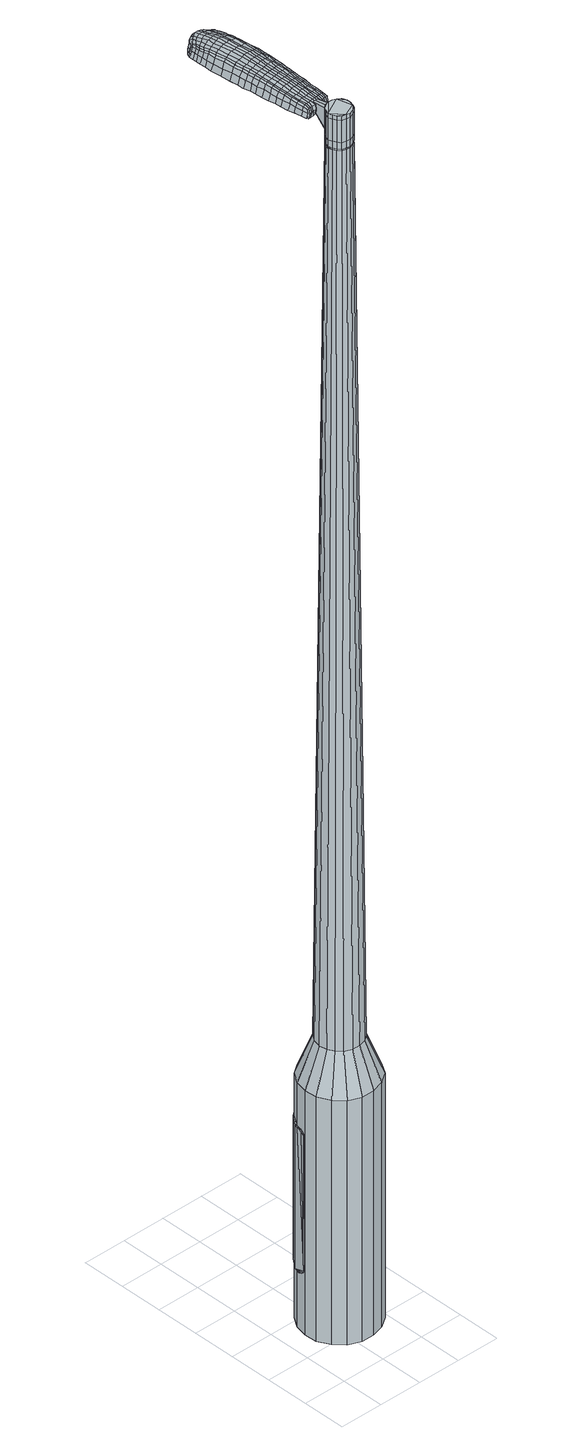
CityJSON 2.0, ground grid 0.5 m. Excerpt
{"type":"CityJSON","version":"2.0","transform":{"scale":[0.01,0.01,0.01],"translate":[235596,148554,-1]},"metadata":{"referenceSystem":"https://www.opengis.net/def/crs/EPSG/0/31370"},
"CityObjects":{
"object1":{"type":"GenericCityObject","attributes":{"cluster":122,"mean_distance_to_centroid":0.137,"new_centroid_x":235596.67,"new_centroid_y":148554.73,"mean_distance_to_camera":6.94,"H1":17.37,"H2":16.68,"Z_final":110.98,"cluster2":-1,"proj_x":235602.26,"proj_y":148554.09,"id_line":62713,"bearing_l":6.51,"distance":5.63,"orientation":"left","G_obj":96.51},"geometry":[{"type":"MultiSurface","lod":"2","boundaries":[[[0,1,2,3]],[[1,4,5,2]],[[4,6,7,5]],[[6,8,9,7]],[[8,10,11,9]],[[10,12,13,11]],[[12,14,15,13]],[[14,16,17,15]],[[16,18,19,17]],[[18,20,21,19]],[[20,22,23,21]],[[22,24,25,23]],[[24,26,27,25]],[[26,28,29,27]],[[28,30,31,29]],[[30,32,33,31]],[[32,34,35,33]],[[34,0,3,35]],[[36,37,38,39]],[[38,40,41,42]],[[41,43,42]],[[42,44,45,46]],[[45,47,46]],[[46,48,49,50]],[[49,51,50]],[[42,46,50,38]],[[50,52,39,38]],[[53,36,39]],[[2,5,7,35]],[[7,9,11,15]],[[11,13,15]],[[15,17,19,23]],[[19,21,23]],[[23,25,27,31]],[[27,29,31]],[[15,23,31,7]],[[31,33,35,7]],[[3,2,35]],[[1,0,54,55]],[[0,34,56,54]],[[34,32,57,56]],[[32,30,58,57]],[[30,28,59,58]],[[28,26,60,59]],[[26,24,61,60]],[[24,22,62,61]],[[22,20,63,62]],[[20,18,64,63]],[[18,16,65,64]],[[16,14,66,65]],[[14,12,67,66]],[[12,10,68,67]],[[10,8,69,68]],[[8,6,70,69]],[[6,4,71,70]],[[4,1,55,71]],[[55,54,72,73]],[[54,56,74,72]],[[56,57,75,74]],[[57,58,76,75]],[[58,59,77,76]],[[59,60,78,77]],[[60,61,79,78]],[[61,62,80,79]],[[62,63,81,80]],[[63,64,82,81]],[[64,65,83,82]],[[65,66,84,83]],[[66,67,85,84]],[[67,68,86,85]],[[68,69,87,86]],[[69,70,88,87]],[[70,71,89,88]],[[71,55,73,89]],[[90,91,92,93]],[[94,95,91,90]],[[96,97,95,94]],[[98,99,97,96]],[[100,101,99,98]],[[78,102,101,100]],[[79,103,102,78]],[[104,105,103,79]],[[81,106,105,104]],[[107,108,106,81]],[[83,109,108,107]],[[110,111,109,83]],[[85,112,111,110]],[[86,113,112,85]],[[114,115,113,86]],[[116,117,115,114]],[[118,119,117,116]],[[93,92,119,118]],[[120,121,122,123]],[[124,120,123,125]],[[126,124,125,127]],[[128,126,127,129]],[[130,128,129,131]],[[132,130,131,133]],[[134,132,133,135]],[[136,134,135,137]],[[138,136,137,139]],[[140,138,139,141]],[[142,140,141,143]],[[144,142,143,145]],[[146,144,145,147]],[[148,146,147,149]],[[150,148,149,151]],[[152,150,151,153]],[[73,72,90,93]],[[72,74,94,90]],[[74,75,96,94]],[[75,76,98,96]],[[76,77,100,98]],[[77,78,100]],[[80,104,79]],[[80,81,104]],[[82,107,81]],[[82,83,107]],[[84,110,83]],[[84,85,110]],[[87,114,86]],[[87,88,116,114]],[[88,89,118,116]],[[89,73,93,118]],[[154,155,92,91]],[[155,156,119,92]],[[156,157,117,119]],[[157,158,115,117]],[[158,113,115]],[[159,111,112]],[[159,109,111]],[[160,108,109]],[[160,106,108]],[[161,105,106]],[[161,103,105]],[[162,101,102]],[[162,163,99,101]],[[163,164,97,99]],[[164,165,95,97]],[[165,154,91,95]],[[39,52,152,166]],[[155,154,167,153]],[[53,39,166,121]],[[154,165,122,167]],[[36,53,121,120]],[[165,164,123,122]],[[37,36,120,124]],[[164,163,125,123]],[[38,37,124,126]],[[163,162,127,125]],[[40,38,126,128]],[[162,102,129,127]],[[41,40,128,130]],[[102,103,131,129]],[[43,41,130,132]],[[103,161,133,131]],[[42,43,132,134]],[[161,106,135,133]],[[44,42,134,136]],[[106,160,137,135]],[[45,44,136,138]],[[160,109,139,137]],[[47,45,138,140]],[[109,159,141,139]],[[46,47,140,142]],[[159,112,143,141]],[[48,46,142,144]],[[112,113,145,143]],[[49,48,144,146]],[[113,158,147,145]],[[51,49,146,148]],[[158,157,149,147]],[[50,51,148,150]],[[157,156,151,149]],[[52,50,150,152]],[[156,155,153,151]],[[152,153,168,169]],[[153,167,170,168]],[[167,122,171,170]],[[122,121,172,171]],[[121,166,173,172]],[[166,152,169,173]],[[174,175,176,177]],[[178,174,177,179]],[[174,178,180,181]],[[175,174,181,182]],[[183,184,185,186]],[[187,183,186,188]],[[183,187,189,190]],[[184,183,190,191]],[[192,193,194,195]],[[196,192,195,197]],[[192,196,198,199]],[[193,192,199,200]],[[201,202,203,204]],[[205,201,204,206]],[[201,205,207,208]],[[202,201,208,209]],[[210,211,212,213]],[[214,210,213,215]],[[210,214,216,217]],[[211,210,217,218]],[[219,220,221,222]],[[223,219,222,224]],[[219,223,225,226]],[[220,219,226,227]],[[228,229,230,231]],[[220,228,231,221]],[[228,220,227,232]],[[229,228,232,233]],[[234,235,236,237]],[[229,234,237,230]],[[234,229,233,238]],[[235,234,238,239]],[[240,178,179,241]],[[235,240,241,236]],[[240,235,239,242]],[[178,240,242,180]],[[243,244,245,246]],[[247,243,246,248]],[[243,247,249,250]],[[244,243,250,251]],[[252,253,254,255]],[[244,252,255,245]],[[252,244,251,256]],[[253,252,256,257]],[[258,259,260,261]],[[253,258,261,254]],[[258,253,257,262]],[[259,258,262,263]],[[264,265,266,267]],[[259,264,267,260]],[[264,259,263,268]],[[265,264,268,269]],[[270,175,182,271]],[[265,270,271,266]],[[270,265,269,272]],[[175,270,272,176]],[[273,274,275,276]],[[277,273,276,278]],[[273,277,279,280]],[[274,273,280,281]],[[282,283,284,285]],[[274,282,285,275]],[[282,274,281,286]],[[283,282,286,287]],[[288,289,290,291]],[[283,288,291,284]],[[288,283,287,292]],[[289,288,292,293]],[[294,187,188,295]],[[289,294,295,290]],[[294,289,293,296]],[[187,294,296,189]],[[297,298,299,300]],[[301,297,300,302]],[[297,301,303,304]],[[298,297,304,305]],[[306,307,308,309]],[[298,306,309,299]],[[306,298,305,310]],[[307,306,310,311]],[[312,313,314,315]],[[307,312,315,308]],[[312,307,311,316]],[[313,312,316,317]],[[318,319,320,321]],[[313,318,321,314]],[[318,313,317,322]],[[319,318,322,323]],[[324,184,191,325]],[[319,324,325,320]],[[324,319,323,326]],[[184,324,326,185]],[[327,213,212,328]],[[329,327,328,330]],[[327,329,331,332]],[[213,327,332,215]],[[333,329,330,334]],[[335,333,334,336]],[[333,335,337,338]],[[329,333,338,331]],[[339,335,336,340]],[[341,339,340,342]],[[339,341,343,344]],[[335,339,344,337]],[[345,341,342,346]],[[347,345,346,348]],[[345,347,349,350]],[[341,345,350,343]],[[351,347,348,352]],[[202,351,352,203]],[[351,202,209,353]],[[347,351,353,349]],[[354,355,200,199]],[[356,354,199,198]],[[354,356,357,358]],[[355,354,358,359]],[[360,361,359,358]],[[362,360,358,357]],[[360,362,363,364]],[[361,360,364,365]],[[366,367,365,364]],[[368,366,364,363]],[[366,368,369,370]],[[367,366,370,371]],[[372,373,371,370]],[[374,372,370,369]],[[372,374,207,205]],[[373,372,205,206]],[[375,376,377,378]],[[277,375,378,279]],[[375,277,278,379]],[[376,375,379,380]],[[381,196,197,382]],[[376,381,382,377]],[[381,376,380,383]],[[196,381,383,198]],[[384,385,386,387]],[[223,384,387,225]],[[384,223,224,388]],[[385,384,388,389]],[[390,391,392,393]],[[385,390,393,386]],[[390,385,389,394]],[[391,390,394,395]],[[396,193,200,397]],[[391,396,397,392]],[[396,391,395,398]],[[193,396,398,194]],[[399,400,401,402]],[[181,399,402,182]],[[399,181,180,403]],[[400,399,403,404]],[[405,406,407,408]],[[400,405,408,401]],[[405,400,404,409]],[[406,405,409,410]],[[411,204,203,412]],[[406,411,412,407]],[[411,406,410,413]],[[204,411,413,206]],[[414,415,416,417]],[[186,414,417,188]],[[414,186,185,418]],[[415,414,418,419]],[[420,208,207,421]],[[415,420,421,416]],[[420,415,419,422]],[[208,420,422,209]],[[423,424,425,426]],[[301,423,426,303]],[[423,301,302,427]],[[424,423,427,428]],[[429,214,215,430]],[[424,429,430,425]],[[429,424,428,431]],[[214,429,431,216]],[[432,433,434,435]],[[247,432,435,249]],[[432,247,248,436]],[[433,432,436,437]],[[438,439,440,441]],[[433,438,441,434]],[[438,433,437,442]],[[439,438,442,443]],[[444,211,218,445]],[[439,444,445,440]],[[444,439,443,446]],[[211,444,446,212]],[[447,448,437,436]],[[246,447,436,248]],[[447,246,245,449]],[[448,447,449,450]],[[451,452,443,442]],[[448,451,442,437]],[[451,448,450,453]],[[452,451,453,454]],[[455,328,212,446]],[[452,455,446,443]],[[455,452,454,456]],[[328,455,456,330]],[[457,458,459,460]],[[304,457,460,305]],[[457,304,303,426]],[[458,457,426,425]],[[461,332,331,462]],[[458,461,462,459]],[[461,458,425,430]],[[332,461,430,215]],[[463,464,450,449]],[[255,463,449,245]],[[463,255,254,465]],[[464,463,465,466]],[[467,468,454,453]],[[464,467,453,450]],[[467,464,466,469]],[[468,467,469,470]],[[471,334,330,456]],[[468,471,456,454]],[[471,468,470,472]],[[334,471,472,336]],[[473,474,475,476]],[[310,473,476,311]],[[473,310,305,460]],[[474,473,460,459]],[[477,338,337,478]],[[474,477,478,475]],[[477,474,459,462]],[[338,477,462,331]],[[479,480,466,465]],[[261,479,465,254]],[[479,261,260,481]],[[480,479,481,482]],[[483,484,470,469]],[[480,483,469,466]],[[483,480,482,485]],[[484,483,485,486]],[[487,340,336,472]],[[484,487,472,470]],[[487,484,486,488]],[[340,487,488,342]],[[489,490,491,492]],[[316,489,492,317]],[[489,316,311,476]],[[490,489,476,475]],[[493,344,343,494]],[[490,493,494,491]],[[493,490,475,478]],[[344,493,478,337]],[[495,496,482,481]],[[267,495,481,260]],[[495,267,266,497]],[[496,495,497,498]],[[499,500,486,485]],[[496,499,485,482]],[[499,496,498,501]],[[500,499,501,502]],[[503,346,342,488]],[[500,503,488,486]],[[503,500,502,504]],[[346,503,504,348]],[[505,506,507,508]],[[322,505,508,323]],[[505,322,317,492]],[[506,505,492,491]],[[509,350,349,510]],[[506,509,510,507]],[[509,506,491,494]],[[350,509,494,343]],[[511,512,498,497]],[[271,511,497,266]],[[511,271,182,402]],[[512,511,402,401]],[[513,514,502,501]],[[512,513,501,498]],[[513,512,401,408]],[[514,513,408,407]],[[515,352,348,504]],[[514,515,504,502]],[[515,514,407,412]],[[352,515,412,203]],[[516,517,419,418]],[[326,516,418,185]],[[516,326,323,508]],[[517,516,508,507]],[[518,353,209,422]],[[517,518,422,419]],[[518,517,507,510]],[[353,518,510,349]],[[519,520,380,379]],[[276,519,379,278]],[[519,276,275,521]],[[520,519,521,522]],[[523,356,198,383]],[[520,523,383,380]],[[523,520,522,524]],[[356,523,524,357]],[[525,526,527,528]],[[226,525,528,227]],[[525,226,225,387]],[[526,525,387,386]],[[529,530,531,532]],[[526,529,532,527]],[[529,526,386,393]],[[530,529,393,392]],[[533,355,359,534]],[[530,533,534,531]],[[533,530,392,397]],[[355,533,397,200]],[[535,536,522,521]],[[285,535,521,275]],[[535,285,284,537]],[[536,535,537,538]],[[539,362,357,524]],[[536,539,524,522]],[[539,536,538,540]],[[362,539,540,363]],[[541,542,543,544]],[[232,541,544,233]],[[541,232,227,528]],[[542,541,528,527]],[[545,546,547,548]],[[542,545,548,543]],[[545,542,527,532]],[[546,545,532,531]],[[549,361,365,550]],[[546,549,550,547]],[[549,546,531,534]],[[361,549,534,359]],[[551,552,538,537]],[[291,551,537,284]],[[551,291,290,553]],[[552,551,553,554]],[[555,368,363,540]],[[552,555,540,538]],[[555,552,554,556]],[[368,555,556,369]],[[557,558,559,560]],[[238,557,560,239]],[[557,238,233,544]],[[558,557,544,543]],[[561,562,563,564]],[[558,561,564,559]],[[561,558,543,548]],[[562,561,548,547]],[[565,367,371,566]],[[562,565,566,563]],[[565,562,547,550]],[[367,565,550,365]],[[567,568,554,553]],[[295,567,553,290]],[[567,295,188,417]],[[568,567,417,416]],[[569,374,369,556]],[[568,569,556,554]],[[569,568,416,421]],[[374,569,421,207]],[[570,571,404,403]],[[242,570,403,180]],[[570,242,239,560]],[[571,570,560,559]],[[572,573,410,409]],[[571,572,409,404]],[[572,571,559,564]],[[573,572,564,563]],[[574,373,206,413]],[[573,574,413,410]],[[574,573,563,566]],[[373,574,566,371]],[[575,576,577,578]],[[578,577,579,580]],[[581,579,577,582]],[[582,577,576,583]],[[584,585,586,587]],[[587,586,588,589]],[[590,588,586,591]],[[591,586,585,592]],[[593,594,595,596]],[[596,595,597,598]],[[599,597,595,600]],[[600,595,594,601]],[[602,603,604,605]],[[605,604,606,607]],[[608,606,604,609]],[[609,604,603,610]],[[611,612,613,614]],[[614,613,615,616]],[[617,615,613,618]],[[618,613,612,619]],[[620,621,622,623]],[[623,622,624,625]],[[626,624,622,627]],[[627,622,621,628]],[[629,630,631,632]],[[632,631,621,620]],[[628,621,631,633]],[[633,631,630,634]],[[635,636,637,638]],[[638,637,630,629]],[[634,630,637,639]],[[639,637,636,640]],[[580,579,641,642]],[[642,641,636,635]],[[640,636,641,643]],[[643,641,579,581]],[[644,645,646,647]],[[647,646,648,649]],[[650,648,646,651]],[[651,646,645,652]],[[653,654,655,656]],[[656,655,645,644]],[[652,645,655,657]],[[657,655,654,658]],[[659,660,661,662]],[[662,661,654,653]],[[658,654,661,663]],[[663,661,660,664]],[[665,666,667,668]],[[668,667,660,659]],[[664,660,667,669]],[[669,667,666,670]],[[583,576,671,672]],[[672,671,666,665]],[[670,666,671,673]],[[673,671,576,575]],[[674,675,676,677]],[[677,676,678,679]],[[680,678,676,681]],[[681,676,675,682]],[[683,684,685,686]],[[686,685,675,674]],[[682,675,685,687]],[[687,685,684,688]],[[689,690,691,692]],[[692,691,684,683]],[[688,684,691,693]],[[693,691,690,694]],[[589,588,695,696]],[[696,695,690,689]],[[694,690,695,697]],[[697,695,588,590]],[[698,699,700,701]],[[701,700,702,703]],[[704,702,700,705]],[[705,700,699,706]],[[707,708,709,710]],[[710,709,699,698]],[[706,699,709,711]],[[711,709,708,712]],[[713,714,715,716]],[[716,715,708,707]],[[712,708,715,717]],[[717,715,714,718]],[[719,720,721,722]],[[722,721,714,713]],[[718,714,721,723]],[[723,721,720,724]],[[592,585,725,726]],[[726,725,720,719]],[[724,720,725,727]],[[727,725,585,584]],[[611,614,728,729]],[[729,728,730,731]],[[732,730,728,733]],[[733,728,614,616]],[[731,730,734,735]],[[735,734,736,737]],[[738,736,734,739]],[[739,734,730,732]],[[737,736,740,741]],[[741,740,742,743]],[[744,742,740,745]],[[745,740,736,738]],[[743,742,746,747]],[[747,746,748,749]],[[750,748,746,751]],[[751,746,742,744]],[[749,748,752,753]],[[753,752,603,602]],[[610,603,752,754]],[[754,752,748,750]],[[601,755,756,600]],[[600,756,757,599]],[[758,757,756,759]],[[759,756,755,760]],[[760,761,762,759]],[[759,762,763,758]],[[764,763,762,765]],[[765,762,761,766]],[[766,767,768,765]],[[765,768,769,764]],[[770,769,768,771]],[[771,768,767,772]],[[772,773,774,771]],[[771,774,775,770]],[[608,775,774,606]],[[606,774,773,607]],[[776,777,778,779]],[[779,778,678,680]],[[679,678,778,780]],[[780,778,777,781]],[[598,597,782,783]],[[783,782,777,776]],[[781,777,782,784]],[[784,782,597,599]],[[785,786,787,788]],[[788,787,624,626]],[[625,624,787,789]],[[789,787,786,790]],[[791,792,793,794]],[[794,793,786,785]],[[790,786,793,795]],[[795,793,792,796]],[[601,594,797,798]],[[798,797,792,791]],[[796,792,797,799]],[[799,797,594,593]],[[800,801,802,803]],[[803,802,582,583]],[[581,582,802,804]],[[804,802,801,805]],[[806,807,808,809]],[[809,808,801,800]],[[805,801,808,810]],[[810,808,807,811]],[[602,605,812,813]],[[813,812,807,806]],[[811,807,812,814]],[[814,812,605,607]],[[815,816,817,818]],[[818,817,587,589]],[[584,587,817,819]],[[819,817,816,820]],[[608,609,821,822]],[[822,821,816,815]],[[820,816,821,823]],[[823,821,609,610]],[[824,825,826,827]],[[827,826,702,704]],[[703,702,826,828]],[[828,826,825,829]],[[616,615,830,831]],[[831,830,825,824]],[[829,825,830,832]],[[832,830,615,617]],[[833,834,835]],[[835,834,648,650]],[[649,648,834,836]],[[836,834,837]],[[838,839,840,841]],[[841,840,834,833]],[[837,834,840,842]],[[842,840,839,843]],[[619,612,844,845]],[[845,844,839,838]],[[843,839,844,846]],[[846,844,612,611]],[[837,847,848,836]],[[836,848,647,649]],[[644,647,848,849]],[[848,847,849]],[[843,850,851,842]],[[842,851,847,837]],[[849,847,851,852]],[[852,851,850,853]],[[611,729,854,846]],[[846,854,850,843]],[[853,850,854,855]],[[855,854,729,731]],[[856,857,858,859]],[[859,858,705,706]],[[704,705,858,827]],[[827,858,857,824]],[[732,733,860,861]],[[861,860,857,856]],[[824,857,860,831]],[[831,860,733,616]],[[862,863,849]],[[849,863,656,644]],[[653,656,863,864]],[[863,862,864]],[[853,865,866,852]],[[852,866,862,849]],[[864,862,866,867]],[[867,866,865,868]],[[731,735,869,855]],[[855,869,865,853]],[[868,865,869,870]],[[870,869,735,737]],[[871,872,873,874]],[[874,873,711,712]],[[706,711,873,859]],[[859,873,872,856]],[[738,739,875,876]],[[876,875,872,871]],[[856,872,875,861]],[[861,875,739,732]],[[877,878,864]],[[864,878,662,653]],[[659,662,878,879]],[[879,878,877,880]],[[868,881,882,867]],[[867,882,877,864]],[[880,877,882,883]],[[883,882,881,884]],[[737,741,885,870]],[[870,885,881,868]],[[884,881,885,886]],[[886,885,741,743]],[[887,888,889,890]],[[890,889,717,718]],[[712,717,889,874]],[[874,889,888,871]],[[744,745,891,892]],[[892,891,888,887]],[[871,888,891,876]],[[876,891,745,738]],[[880,893,894,879]],[[879,894,668,659]],[[665,668,894,895]],[[895,894,893,896]],[[884,897,898,883]],[[883,898,893,880]],[[896,893,898,899]],[[899,898,897,900]],[[743,747,901,886]],[[886,901,897,884]],[[900,897,901,902]],[[902,901,747,749]],[[903,904,905,906]],[[906,905,723,724]],[[718,723,905,890]],[[890,905,904,887]],[[750,751,907,908]],[[908,907,904,903]],[[887,904,907,892]],[[892,907,751,744]],[[896,909,910,895]],[[895,910,672,665]],[[583,672,910,803]],[[803,910,909,800]],[[900,911,912,899]],[[899,912,909,896]],[[800,909,912,809]],[[809,912,911,806]],[[749,753,913,902]],[[902,913,911,900]],[[806,911,913,813]],[[813,913,753,602]],[[820,914,915,819]],[[819,915,727,584]],[[724,727,915,906]],[[906,915,914,903]],[[610,754,916,823]],[[823,916,914,820]],[[903,914,916,908]],[[908,916,754,750]],[[781,917,918,780]],[[780,918,677,679]],[[674,677,918,919]],[[919,918,917,920]],[[599,757,921,784]],[[784,921,917,781]],[[920,917,921,922]],[[922,921,757,758]],[[923,924,925,926]],[[926,925,627,628]],[[626,627,925,788]],[[788,925,924,785]],[[927,928,929,930]],[[930,929,924,923]],[[785,924,929,794]],[[794,929,928,791]],[[760,755,931,932]],[[932,931,928,927]],[[791,928,931,798]],[[798,931,755,601]],[[920,933,934,919]],[[919,934,686,674]],[[683,686,934,935]],[[935,934,933,936]],[[758,763,937,922]],[[922,937,933,920]],[[936,933,937,938]],[[938,937,763,764]],[[939,940,941,942]],[[942,941,633,634]],[[628,633,941,926]],[[926,941,940,923]],[[943,944,945,946]],[[946,945,940,939]],[[923,940,945,930]],[[930,945,944,927]],[[766,761,947,948]],[[948,947,944,943]],[[927,944,947,932]],[[932,947,761,760]],[[936,949,950,935]],[[935,950,692,683]],[[689,692,950,951]],[[951,950,949,952]],[[764,769,953,938]],[[938,953,949,936]],[[952,949,953,954]],[[954,953,769,770]],[[955,956,957,958]],[[958,957,639,640]],[[634,639,957,942]],[[942,957,956,939]],[[959,960,961,962]],[[962,961,956,955]],[[939,956,961,946]],[[946,961,960,943]],[[772,767,963,964]],[[964,963,960,959]],[[943,960,963,948]],[[948,963,767,766]],[[952,965,966,951]],[[951,966,696,689]],[[589,696,966,818]],[[818,966,965,815]],[[770,775,967,954]],[[954,967,965,952]],[[815,965,967,822]],[[822,967,775,608]],[[805,968,969,804]],[[804,969,643,581]],[[640,643,969,958]],[[958,969,968,955]],[[811,970,971,810]],[[810,971,968,805]],[[955,968,971,962]],[[962,971,970,959]],[[607,773,972,814]],[[814,972,970,811]],[[959,970,972,964]],[[964,972,773,772]],[[575,578,177,176]],[[578,580,179,177]],[[590,591,190,189]],[[591,592,191,190]],[[593,596,195,194]],[[596,598,197,195]],[[617,618,217,216]],[[618,619,218,217]],[[620,623,222,221]],[[623,625,224,222]],[[629,632,231,230]],[[632,620,221,231]],[[635,638,237,236]],[[638,629,230,237]],[[580,642,241,179]],[[642,635,236,241]],[[650,651,250,249]],[[651,652,251,250]],[[652,657,256,251]],[[657,658,257,256]],[[658,663,262,257]],[[663,664,263,262]],[[664,669,268,263]],[[669,670,269,268]],[[670,673,272,269]],[[673,575,176,272]],[[680,681,280,279]],[[681,682,281,280]],[[682,687,286,281]],[[687,688,287,286]],[[688,693,292,287]],[[693,694,293,292]],[[694,697,296,293]],[[697,590,189,296]],[[698,701,300,299]],[[701,703,302,300]],[[707,710,309,308]],[[710,698,299,309]],[[713,716,315,314]],[[716,707,308,315]],[[719,722,321,320]],[[722,713,314,321]],[[592,726,325,191]],[[726,719,320,325]],[[776,779,378,377]],[[779,680,279,378]],[[598,783,382,197]],[[783,776,377,382]],[[625,789,388,224]],[[789,790,389,388]],[[790,795,394,389]],[[795,796,395,394]],[[796,799,398,395]],[[799,593,194,398]],[[703,828,427,302]],[[828,829,428,427]],[[829,832,431,428]],[[832,617,216,431]],[[833,835,435,434]],[[835,650,249,435]],[[838,841,441,440]],[[841,833,434,441]],[[619,845,445,218]],[[845,838,440,445]],[[973,974,975,976]],[[977,978,976,975]],[[979,980,981,982]],[[983,984,985,986]],[[974,987,988,975]],[[989,977,975,988]],[[990,979,982,991]],[[992,993,984,983]],[[987,994,995,988]],[[995,996,989,988]],[[997,990,991,998]],[[999,993,992,1000]],[[994,1001,1002,995]],[[1002,1003,996,995]],[[1004,997,998,1005]],[[1006,999,1000,1007]],[[1008,1009,1010,1011]],[[1012,1013,1009,1008]],[[1012,1014,1015,1013]],[[1014,1016,1017,1015]],[[1018,1019,1020,1021]],[[1022,1023,1019,1018]],[[1024,1025,1023,1022]],[[1026,1027,1025,1024]],[[1021,1010,1009,1018]],[[1018,1009,1013,1022]],[[1013,1015,1024,1022]],[[1015,1017,1026,1024]],[[982,981,978,977]],[[991,982,977,989]],[[996,998,991,989]],[[1003,1005,998,996]],[[983,986,980,979]],[[992,983,979,990]],[[1000,992,990,997]],[[1007,1000,997,1004]],[[984,1008,1011,985]],[[993,1012,1008,984]],[[1014,1012,993,999]],[[1016,1014,999,1006]],[[1028,1029,1030,1031]],[[1030,1032,1033,1034]],[[1030,1034,1035,1036]],[[1030,1036,1031]],[[1037,1028,1031,1038]],[[1039,1038,1031,1040]],[[1041,1040,1031]],[[1042,1030,1029,1043]],[[1044,1042,1043,1045]],[[1046,1044,1045,1047]],[[1048,1046,1047,1049]],[[1050,1048,1049,1051]],[[1051,1052,1053,1054]],[[1051,1054,1055,1056]],[[1051,1056,1057,1058]],[[1057,1059,1060,1061]],[[1057,1061,1062,1063]],[[1057,1063,1058]],[[1051,1058,1050]],[[1064,1065,1029,1028]],[[1066,1067,1032,1030]],[[1068,1069,1041,1031]],[[1065,1070,1043,1029]],[[1071,1066,1030,1042]],[[1070,1072,1045,1043]],[[1073,1071,1042,1044]],[[1072,1074,1047,1045]],[[1075,1073,1044,1046]],[[1074,1076,1049,1047]],[[1077,1075,1046,1048]],[[1076,1078,1051,1049]],[[1079,1077,1048,1050]],[[1078,1080,1052,1051]],[[1081,1082,1059,1057]],[[1083,1079,1050,1058]],[[1053,1052,1080,1084]],[[1054,1053,1084,1085]],[[1055,1054,1085,1086]],[[1056,1055,1086,1087]],[[1057,1056,1087,1081]],[[1088,1064,1028,1037]],[[1089,1088,1037,1038]],[[1090,1089,1038,1039]],[[1091,1090,1039,1040]],[[1069,1091,1040,1041]],[[1033,1032,1067,1092]],[[1060,1059,1082,1093]],[[1034,1033,1092,1094]],[[1035,1034,1094,1095]],[[1036,1035,1095,1096]],[[1031,1036,1096,1068]],[[1061,1060,1093,1097]],[[1062,1061,1097,1098]],[[1063,1062,1098,1099]],[[1058,1063,1099,1083]]]}]}
},
"vertices":[
[60,117,384],[75,116,384],[75,116,96],[60,117,96],[88,110,384],[88,110,96],[99,100,384],[99,100,96],[105,87,384],[105,87,96],[107,72,384],[107,72,96],[104,58,384],[104,58,96],[96,45,384],[96,45,96],[84,37,384],[84,37,96],[70,33,384],[70,33,96],[55,33,384],[55,33,96],[41,39,384],[41,39,96],[31,49,384],[31,49,96],[24,63,384],[24,63,96],[23,77,384],[23,77,96],[26,91,384],[26,91,96],[34,104,384],[34,104,96],[46,112,384],[46,112,96],[55,84,1524],[52,80,1524],[51,75,1524],[63,88,1524],[52,71,1524],[54,67,1524],[62,62,1524],[57,63,1524],[66,61,1524],[71,63,1524],[77,69,1524],[75,65,1524],[78,74,1524],[78,78,1524],[72,86,1524],[76,83,1524],[68,88,1524],[59,87,1524],[62,100,429],[71,99,429],[54,97,429],[47,92,429],[42,85,429],[40,76,429],[41,67,429],[45,60,429],[51,54,429],[59,50,429],[68,50,429],[76,52,429],[83,57,429],[88,65,429],[90,73,429],[89,82,429],[85,90,429],[79,96,429],[63,88,1483],[68,88,1483],[59,87,1483],[55,84,1483],[52,80,1483],[51,75,1483],[52,71,1483],[54,67,1483],[57,63,1483],[62,62,1483],[66,61,1483],[71,63,1483],[75,65,1483],[77,69,1483],[78,74,1483],[78,78,1483],[76,83,1483],[72,86,1483],[63,87,1483],[63,87,1485],[68,87,1485],[68,87,1483],[59,86,1483],[59,86,1485],[56,83,1483],[56,83,1485],[53,80,1483],[53,80,1485],[52,75,1483],[52,75,1485],[52,71,1485],[54,67,1485],[58,64,1483],[58,64,1485],[62,62,1485],[66,62,1483],[66,62,1485],[71,63,1485],[74,66,1483],[74,66,1485],[77,69,1485],[78,74,1485],[77,78,1483],[77,78,1485],[75,82,1483],[75,82,1485],[72,85,1483],[72,85,1485],[55,84,1519],[59,87,1519],[59,87,1493],[55,84,1493],[52,80,1519],[52,80,1493],[51,75,1519],[51,75,1493],[52,71,1519],[52,71,1493],[54,67,1519],[54,67,1493],[57,63,1519],[57,63,1493],[62,62,1519],[62,62,1493],[66,61,1519],[66,61,1493],[71,63,1519],[71,63,1493],[75,65,1519],[75,65,1493],[77,69,1519],[77,69,1493],[78,74,1519],[78,74,1493],[78,78,1519],[78,78,1493],[76,83,1519],[76,83,1493],[72,86,1519],[72,86,1493],[68,88,1519],[68,88,1493],[63,88,1485],[68,88,1485],[72,86,1485],[76,83,1485],[78,78,1485],[75,65,1485],[66,61,1485],[57,63,1485],[51,75,1485],[52,80,1485],[55,84,1485],[59,87,1485],[63,88,1519],[63,88,1493],[64,107,1513],[64,107,1518],[61,107,1513],[58,106,1513],[58,106,1518],[61,107,1518],[72,182,1519],[73,175,1518],[74,177,1509],[74,184,1510],[71,191,1519],[73,192,1510],[70,190,1526],[71,181,1525],[71,174,1525],[34,178,1519],[35,171,1518],[37,170,1525],[36,177,1525],[33,187,1519],[34,186,1526],[31,188,1510],[32,179,1510],[33,172,1509],[43,253,1519],[47,253,1519],[47,254,1513],[43,254,1513],[39,252,1519],[39,252,1513],[39,250,1524],[43,252,1524],[47,252,1524],[51,180,1530],[52,172,1529],[56,173,1529],[55,180,1530],[50,189,1531],[54,189,1531],[47,188,1530],[48,179,1530],[49,172,1529],[61,99,1512],[63,100,1512],[63,101,1517],[61,101,1517],[58,99,1512],[58,100,1517],[57,100,1506],[61,100,1506],[63,101,1506],[64,241,1519],[65,238,1519],[66,239,1512],[65,242,1512],[63,243,1518],[64,244,1512],[63,243,1522],[63,241,1523],[64,237,1524],[66,233,1519],[67,228,1519],[68,229,1512],[67,234,1512],[65,233,1524],[66,227,1525],[68,222,1519],[69,214,1519],[70,215,1511],[69,223,1511],[67,221,1526],[68,213,1526],[70,203,1519],[72,204,1510],[69,202,1526],[76,109,1513],[76,116,1513],[75,115,1518],[75,108,1517],[76,103,1512],[76,104,1516],[77,104,1506],[77,110,1507],[77,117,1507],[76,124,1514],[75,131,1515],[74,130,1520],[74,123,1519],[77,125,1507],[76,132,1507],[75,139,1515],[74,146,1516],[73,145,1522],[74,138,1521],[76,140,1508],[76,147,1508],[74,153,1517],[74,161,1517],[72,160,1524],[73,152,1523],[75,155,1508],[75,162,1509],[73,168,1518],[72,167,1524],[75,170,1509],[29,238,1519],[29,234,1519],[30,234,1524],[30,238,1523],[29,240,1518],[30,240,1522],[28,241,1512],[27,239,1512],[27,235,1512],[29,230,1519],[29,224,1519],[30,223,1525],[30,229,1524],[27,230,1512],[27,225,1512],[29,218,1519],[30,210,1519],[31,209,1526],[31,217,1526],[28,219,1511],[28,211,1511],[31,198,1519],[33,198,1526],[30,200,1510],[46,105,1513],[45,113,1513],[44,114,1507],[45,106,1507],[48,100,1512],[47,101,1506],[48,101,1516],[47,105,1517],[46,112,1518],[44,120,1514],[42,128,1515],[41,129,1507],[42,121,1507],[45,120,1519],[44,127,1520],[41,135,1515],[40,142,1516],[38,143,1508],[40,136,1508],[43,134,1521],[41,142,1522],[39,150,1517],[37,157,1517],[36,158,1509],[37,151,1508],[40,149,1523],[39,156,1524],[36,164,1518],[35,165,1509],[38,163,1524],[60,106,1519],[63,106,1519],[59,113,1520],[62,114,1520],[56,113,1520],[57,106,1519],[58,121,1522],[61,121,1522],[58,128,1523],[60,128,1523],[54,128,1523],[55,120,1521],[57,135,1524],[60,136,1524],[56,143,1525],[59,143,1525],[53,143,1525],[54,135,1524],[55,150,1526],[58,151,1526],[54,158,1527],[57,158,1527],[51,157,1527],[52,150,1526],[53,165,1528],[56,165,1528],[50,164,1528],[44,249,1527],[47,249,1527],[40,247,1526],[40,243,1527],[44,244,1528],[48,244,1528],[45,238,1529],[48,238,1529],[41,237,1528],[42,229,1530],[46,230,1530],[49,231,1530],[46,223,1531],[50,224,1531],[42,222,1530],[43,213,1531],[47,214,1531],[51,214,1531],[49,201,1531],[52,202,1531],[45,201,1531],[30,242,1518],[31,245,1519],[31,246,1513],[28,243,1513],[31,241,1523],[32,244,1523],[35,248,1519],[34,249,1513],[35,247,1524],[62,245,1518],[60,247,1518],[60,246,1523],[61,244,1523],[63,246,1513],[61,248,1513],[57,250,1519],[54,252,1519],[54,250,1524],[57,248,1523],[58,251,1513],[54,253,1513],[50,253,1519],[51,251,1524],[50,254,1513],[69,181,1528],[67,181,1528],[68,174,1528],[70,174,1527],[69,189,1528],[67,190,1529],[65,181,1529],[61,180,1530],[62,173,1529],[65,173,1528],[64,190,1529],[61,189,1530],[58,180,1530],[59,173,1529],[57,189,1531],[37,177,1528],[39,178,1529],[38,187,1529],[36,186,1528],[38,170,1527],[41,171,1528],[43,178,1529],[42,187,1530],[44,171,1528],[49,98,1512],[51,98,1512],[51,100,1517],[49,99,1517],[48,99,1506],[50,99,1506],[54,99,1512],[54,100,1517],[54,99,1506],[75,101,1512],[74,101,1512],[74,102,1506],[76,102,1506],[75,102,1517],[73,102,1517],[71,101,1512],[69,100,1512],[69,101,1506],[72,101,1506],[71,102,1517],[68,101,1517],[66,100,1512],[66,101,1506],[66,101,1517],[74,107,1519],[73,107,1519],[74,115,1520],[72,115,1520],[70,107,1519],[68,107,1519],[70,114,1520],[67,114,1520],[65,106,1519],[65,114,1520],[49,105,1519],[51,105,1519],[49,112,1520],[48,112,1520],[54,105,1519],[53,113,1520],[73,122,1521],[71,122,1521],[73,130,1522],[71,130,1522],[69,122,1521],[66,122,1521],[69,129,1522],[66,129,1523],[64,121,1522],[63,129,1523],[46,119,1521],[48,120,1521],[47,127,1522],[45,127,1522],[52,120,1521],[51,127,1522],[72,137,1523],[70,137,1523],[72,145,1524],[70,144,1524],[68,137,1523],[65,136,1524],[67,144,1525],[64,144,1525],[62,136,1524],[62,143,1525],[44,134,1523],[46,134,1523],[45,142,1524],[43,141,1524],[50,135,1524],[49,142,1525],[71,152,1525],[69,152,1525],[71,159,1526],[69,159,1526],[67,151,1526],[64,151,1526],[66,159,1527],[63,159,1527],[61,151,1526],[60,158,1527],[42,149,1525],[44,149,1525],[43,156,1526],[40,156,1526],[48,149,1526],[47,157,1527],[70,167,1527],[68,166,1527],[66,166,1527],[63,166,1528],[59,166,1528],[39,163,1527],[42,163,1527],[45,164,1528],[31,239,1525],[32,241,1525],[31,235,1526],[33,237,1526],[36,244,1526],[36,240,1527],[62,242,1525],[60,244,1525],[61,240,1526],[62,238,1525],[57,246,1525],[54,248,1526],[55,243,1527],[58,242,1526],[51,249,1526],[51,244,1527],[31,230,1526],[33,232,1527],[31,224,1527],[33,226,1528],[37,234,1528],[37,228,1529],[63,233,1526],[62,235,1527],[63,228,1528],[64,227,1527],[59,236,1527],[56,237,1528],[57,230,1529],[60,229,1528],[52,238,1528],[53,231,1530],[32,218,1528],[34,219,1529],[33,210,1528],[35,211,1529],[38,221,1529],[39,212,1530],[65,221,1528],[63,222,1528],[64,214,1529],[66,213,1528],[61,223,1529],[57,223,1530],[58,214,1530],[62,214,1530],[54,224,1530],[55,215,1531],[34,198,1529],[37,199,1529],[40,200,1530],[67,201,1528],[66,202,1529],[63,202,1530],[59,202,1530],[56,202,1531],[72,177,1509],[71,175,1518],[70,182,1518],[72,184,1509],[70,191,1519],[71,192,1510],[68,190,1525],[69,181,1525],[69,174,1525],[39,171,1525],[37,172,1518],[36,179,1518],[37,178,1525],[35,187,1519],[36,186,1525],[33,188,1510],[34,180,1509],[35,173,1509],[47,252,1513],[47,251,1519],[43,251,1519],[43,252,1513],[40,250,1519],[40,250,1513],[40,248,1524],[44,249,1524],[47,250,1524],[55,173,1528],[52,173,1528],[52,180,1529],[55,180,1529],[50,189,1529],[54,189,1529],[47,188,1529],[48,179,1529],[49,172,1528],[63,103,1516],[63,102,1512],[61,102,1512],[61,102,1516],[58,101,1512],[58,102,1516],[57,102,1506],[60,102,1506],[63,103,1506],[64,238,1512],[63,237,1519],[62,240,1518],[64,241,1512],[62,242,1518],[63,243,1512],[61,242,1522],[61,240,1523],[62,237,1523],[66,228,1512],[65,227,1519],[64,233,1519],[65,234,1512],[63,232,1524],[64,226,1525],[68,215,1511],[67,214,1519],[66,221,1519],[67,223,1511],[65,221,1525],[66,213,1526],[68,202,1519],[70,204,1510],[67,201,1526],[73,115,1518],[74,116,1513],[74,109,1513],[73,108,1517],[74,104,1512],[74,104,1515],[75,105,1506],[75,110,1506],[75,117,1507],[72,130,1520],[73,131,1514],[74,124,1514],[73,123,1519],[75,125,1507],[74,132,1507],[71,145,1522],[72,146,1516],[73,139,1515],[72,138,1521],[74,140,1508],[74,147,1508],[70,160,1523],[72,161,1517],[72,153,1516],[71,152,1522],[73,155,1508],[73,162,1508],[71,168,1517],[70,167,1524],[73,169,1509],[32,234,1523],[30,234,1519],[31,238,1518],[32,237,1523],[31,240,1518],[32,239,1522],[29,240,1512],[29,238,1512],[29,235,1512],[32,223,1525],[31,224,1519],[31,230,1519],[32,229,1524],[29,230,1512],[29,225,1512],[33,210,1526],[32,210,1519],[31,218,1519],[33,217,1525],[30,219,1511],[30,211,1511],[33,199,1519],[35,198,1526],[32,200,1510],[46,114,1507],[47,113,1513],[48,106,1513],[47,107,1506],[49,101,1512],[48,102,1506],[50,102,1515],[49,105,1517],[48,113,1518],[43,129,1507],[44,128,1514],[46,121,1514],[44,122,1507],[47,120,1519],[46,127,1520],[40,144,1508],[42,143,1516],[43,135,1515],[42,136,1508],[44,135,1521],[43,142,1522],[38,158,1508],[39,157,1517],[41,150,1516],[39,151,1508],[42,149,1522],[41,157,1523],[38,164,1517],[36,166,1509],[40,164,1524],[60,107,1518],[63,107,1518],[59,114,1519],[62,114,1519],[56,114,1519],[57,107,1518],[58,121,1520],[61,122,1520],[58,129,1521],[60,129,1521],[55,128,1521],[55,121,1520],[57,136,1523],[59,136,1523],[56,143,1524],[59,144,1524],[53,143,1524],[54,136,1523],[55,151,1525],[58,151,1525],[54,158,1526],[57,158,1526],[51,158,1526],[52,150,1525],[53,165,1527],[56,166,1527],[50,165,1527],[47,248,1526],[44,247,1526],[41,246,1525],[41,242,1526],[44,243,1526],[48,244,1526],[48,237,1528],[45,237,1528],[41,236,1527],[42,229,1528],[46,230,1529],[49,230,1529],[50,223,1530],[47,223,1530],[43,222,1529],[44,213,1530],[48,214,1530],[51,214,1530],[52,202,1530],[49,201,1530],[45,201,1530],[32,244,1513],[33,243,1518],[31,241,1518],[30,242,1512],[32,240,1523],[34,242,1523],[36,247,1519],[36,247,1513],[37,245,1523],[58,244,1523],[59,246,1518],[61,244,1518],[60,243,1523],[62,245,1512],[60,247,1512],[53,248,1523],[53,250,1519],[56,248,1519],[56,247,1523],[57,249,1513],[53,251,1513],[50,251,1519],[50,249,1524],[50,252,1513],[67,174,1527],[67,181,1527],[68,181,1527],[68,174,1526],[67,189,1527],[66,190,1528],[62,174,1528],[61,181,1528],[64,181,1528],[65,174,1527],[63,190,1528],[60,190,1529],[58,180,1529],[59,173,1528],[57,189,1529],[39,187,1528],[40,178,1527],[38,178,1527],[37,186,1527],[39,171,1526],[41,171,1527],[44,179,1528],[43,188,1528],[45,172,1527],[51,101,1516],[51,101,1512],[50,100,1512],[50,101,1516],[49,101,1506],[50,101,1506],[54,101,1512],[54,102,1516],[53,102,1506],[74,104,1506],[74,103,1512],[75,104,1506],[74,104,1516],[73,104,1516],[69,103,1506],[69,102,1512],[71,103,1512],[72,104,1506],[71,104,1516],[68,103,1516],[66,102,1512],[66,103,1506],[66,103,1516],[72,108,1518],[73,108,1518],[72,115,1519],[68,108,1518],[70,108,1518],[70,115,1519],[67,115,1519],[65,107,1518],[64,114,1519],[50,113,1519],[51,106,1518],[50,106,1518],[49,113,1519],[54,106,1518],[53,113,1519],[71,123,1520],[72,123,1520],[71,130,1521],[66,122,1520],[69,122,1520],[68,130,1521],[66,130,1521],[64,122,1520],[63,129,1521],[47,128,1521],[48,120,1520],[47,120,1520],[46,127,1521],[52,121,1520],[51,128,1521],[70,138,1522],[71,138,1522],[70,145,1523],[69,145,1523],[65,137,1522],[68,137,1522],[67,145,1523],[64,144,1524],[62,137,1523],[61,144,1524],[45,142,1523],[46,135,1522],[45,135,1522],[44,142,1523],[50,135,1522],[49,143,1523],[69,152,1524],[70,152,1524],[69,160,1525],[68,160,1525],[64,152,1525],[66,152,1524],[66,159,1525],[63,159,1526],[61,151,1525],[60,159,1526],[43,157,1525],[44,150,1524],[43,149,1524],[42,157,1525],[48,150,1524],[47,157,1525],[68,167,1526],[69,167,1526],[62,166,1527],[65,167,1526],[59,166,1527],[42,164,1526],[41,164,1526],[46,164,1526],[34,240,1524],[32,238,1524],[32,235,1525],[34,237,1525],[37,243,1525],[37,240,1525],[60,239,1525],[59,242,1524],[60,241,1524],[61,237,1525],[54,242,1526],[54,246,1525],[56,244,1524],[57,241,1525],[50,247,1525],[51,243,1526],[34,231,1526],[33,230,1526],[33,224,1526],[34,225,1527],[37,234,1526],[38,227,1527],[62,228,1527],[61,234,1526],[62,233,1526],[63,227,1526],[56,230,1528],[55,237,1527],[58,235,1526],[59,229,1527],[52,237,1527],[53,230,1528],[35,219,1527],[33,218,1527],[34,210,1527],[36,211,1528],[39,220,1528],[40,212,1529],[64,213,1528],[63,221,1527],[64,221,1527],[65,213,1527],[58,214,1529],[57,223,1529],[60,222,1528],[61,214,1528],[53,223,1529],[54,214,1530],[37,199,1528],[36,198,1528],[41,200,1529],[65,202,1528],[66,201,1528],[59,202,1529],[62,202,1529],[56,202,1530],[75,104,1508],[69,103,1508],[66,136,1509],[74,137,1509],[64,157,1510],[73,158,1510],[61,197,1512],[70,198,1512],[72,180,1511],[63,179,1511],[59,215,1513],[57,228,1514],[65,229,1514],[68,216,1513],[62,103,1508],[58,135,1509],[56,156,1510],[51,196,1512],[53,178,1511],[49,214,1513],[48,227,1514],[55,102,1508],[50,134,1509],[47,155,1510],[42,195,1512],[44,177,1511],[39,226,1514],[40,213,1513],[49,101,1508],[43,133,1509],[39,154,1510],[33,194,1512],[35,176,1511],[30,225,1514],[31,211,1513],[55,241,1514],[53,246,1514],[60,247,1514],[63,242,1514],[46,240,1514],[46,245,1514],[38,239,1514],[39,244,1514],[30,238,1514],[32,243,1514],[50,250,1515],[46,253,1515],[47,253,1515],[54,251,1515],[45,250,1515],[45,253,1515],[41,249,1515],[44,253,1515],[37,249,1515],[43,253,1515],[24,89,334],[25,93,334],[25,93,165],[22,79,171],[24,89,165],[23,85,165],[23,83,166],[22,81,167],[22,79,169],[23,85,334],[23,83,333],[22,81,332],[22,79,331],[22,79,328],[34,105,165],[34,105,334],[46,114,165],[46,114,334],[60,118,165],[60,118,334],[75,117,165],[75,117,334],[89,111,165],[89,111,334],[92,109,334],[95,106,334],[97,104,333],[98,103,332],[99,102,331],[100,102,328],[92,109,165],[100,102,171],[99,102,169],[98,103,167],[97,104,166],[95,106,165],[27,88,334],[28,92,334],[28,92,165],[27,88,165],[24,78,171],[24,78,328],[36,103,334],[36,103,165],[47,111,334],[47,111,165],[60,115,334],[60,115,165],[74,114,334],[74,114,165],[87,109,334],[87,109,165],[90,107,334],[98,100,328],[98,100,171],[90,107,165],[93,104,334],[95,102,333],[96,101,332],[97,100,331],[26,85,334],[25,82,333],[25,80,332],[25,79,331],[26,85,165],[97,100,169],[25,82,166],[25,80,167],[25,79,169],[96,101,167],[95,102,166],[93,104,165]
]}
